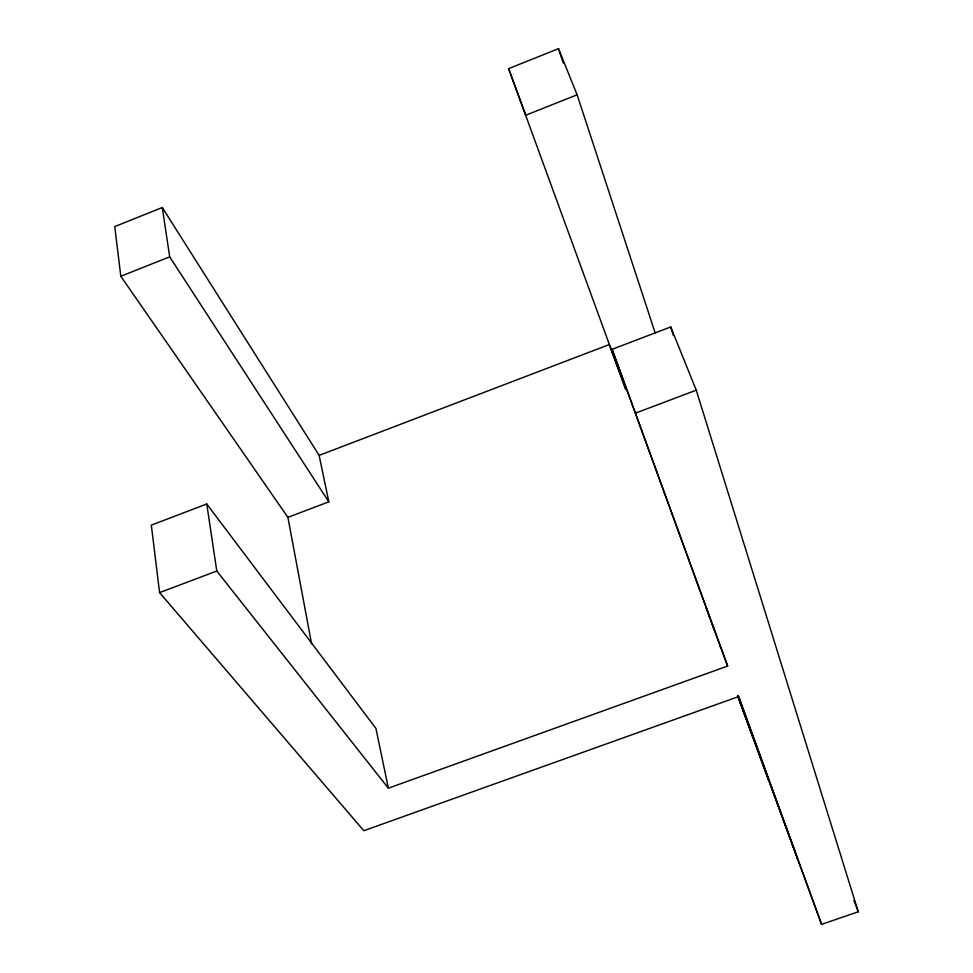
<?xml version="1.0" encoding="UTF-8"?>
<svg xmlns="http://www.w3.org/2000/svg" width="973" height="973" viewBox="0 0 973 973"><rect width="100%" height="100%" fill="white"/><g stroke="black" fill="none" stroke-linecap="round" stroke-linejoin="round"><path stroke-width="1.46" d="M287.899 517.332L328.813 501.837L319.144 455.376L162.284 207.517L114.741 226.575L120.822 276.271L287.899 517.332L311.579 643.81M319.144 455.376L609.268 344.576L625.748 389.346L508.611 68.657L558.502 48.65L577.123 94.795L655.133 332.815M120.822 276.271L169.679 256.836L162.284 207.517M577.123 94.795L525.785 115.215L508.611 68.657M612.114 349.319L727.634 666.055L388.361 788.191L375.931 728.449L206.75 503.99L151.326 525.14L159.584 592.606L363.829 830.723L738.726 696.534L821.589 924.35L858.259 911.786L696.254 390.185L670.75 326.952L612.114 349.319L707.383 611.068M159.584 592.606L216.797 571.029L388.361 788.191M635.612 413.063L696.254 390.185M169.679 256.836L328.813 501.837M853.905 900.439L858.259 911.786M706.337 608.21L727.634 666.055M737.534 695.634L821.589 924.35M708.417 613.927L709.974 618.208M712.054 623.912L714.133 629.628M719.85 645.318L720.884 648.164M738.507 696.583L797.58 858.916M737.789 695.513L768.889 780.905M738.045 696.668L752.555 736.464M558.502 48.65L563.258 63.038M670.75 326.952L673.474 335.612M206.75 503.99L216.797 571.029"/></g></svg>
